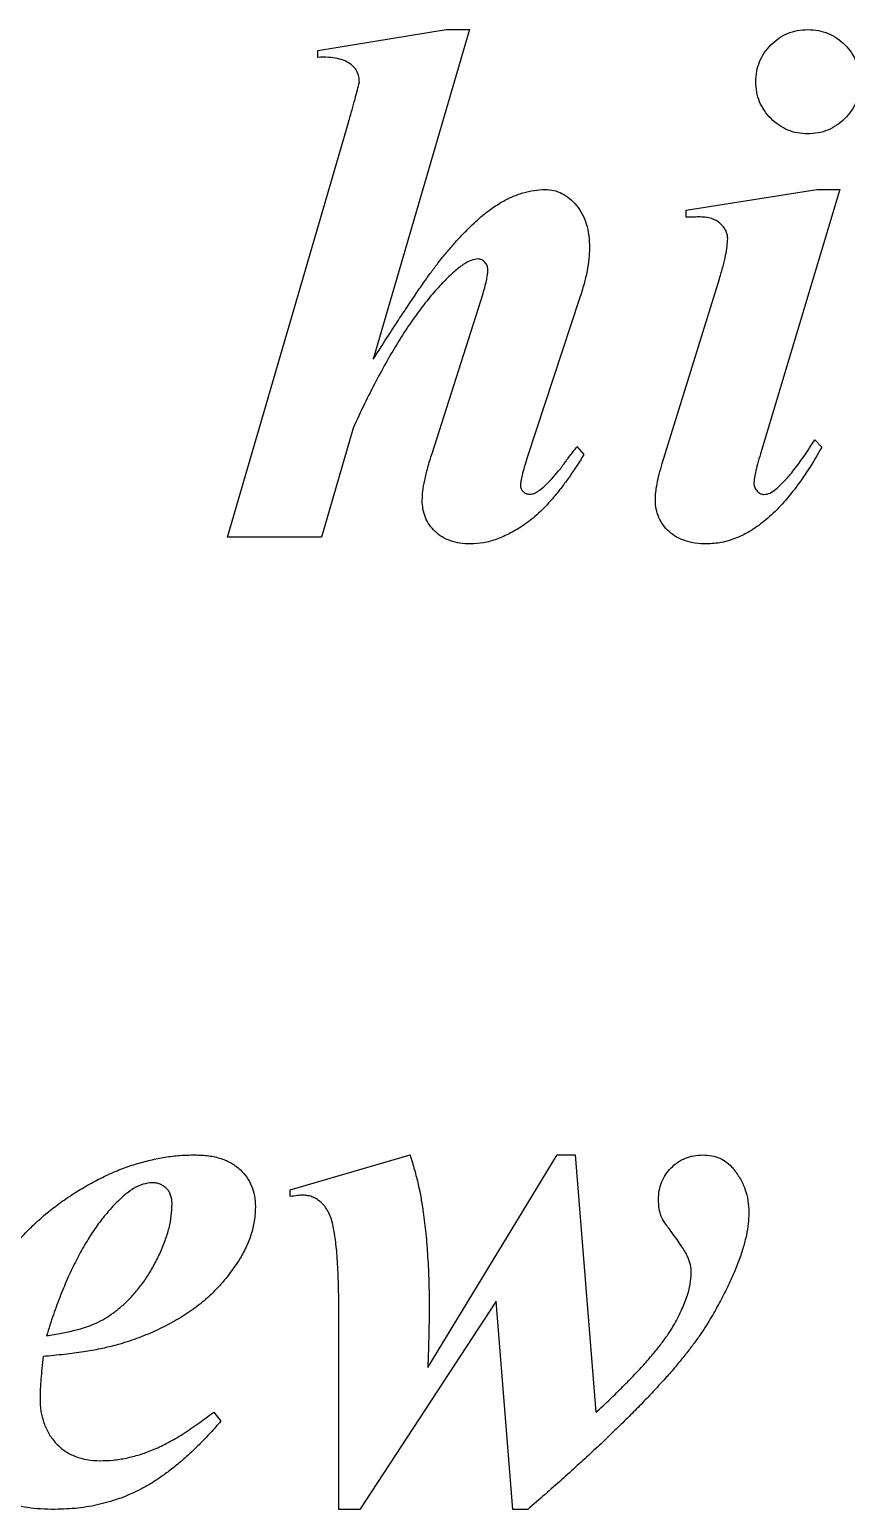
# Model space of a CAD drawing. Header units: inches. Extents: x -17.5 to -8.75, y -0.78 to 2.88.
# Drawn here: x -13.4467 to -13.2018, y 1.2942 to 1.7377 of the extents above; entities that cross this region are included whole.
import ezdxf

# ---------------------------------------------------------------- set-up
doc = ezdxf.new("R2010")
doc.units = ezdxf.units.IN
doc.header["$MEASUREMENT"] = 0

msp = doc.modelspace()

# ---------------------------------------------------------------- linework, layer by layer
at = {"color": 7, "linetype": 'Continuous', "lineweight": 25}
for p, q in [((-13.36023, 1.73146), (-13.32178, 1.73771)), ((-13.31485, 1.73771), (-13.34366, 1.63892)), ((-13.32178, 1.73771), (-13.31485, 1.73771)), ((-13.36023, 1.72938), (-13.36023, 1.73146)), ((-13.38731, 1.58563), (-13.35108, 1.70991)), ((-13.24981, 1.68355), (-13.21072, 1.6898)), ((-13.20382, 1.6898), (-13.22758, 1.61056)), ((-13.21072, 1.6898), (-13.20382, 1.6898)), ((-13.24981, 1.68146), (-13.24981, 1.68355)), ((-13.25701, 1.60764), (-13.23988, 1.66304)), ((-13.32602, 1.6107), (-13.31075, 1.65861)), ((-13.28178, 1.65715), (-13.29747, 1.60946)), ((-13.34968, 1.61828), (-13.35919, 1.58563)), ((-13.21124, 1.6148), (-13.20915, 1.61258)), ((-13.28259, 1.61271), (-13.28051, 1.61034)), ((-13.35919, 1.58563), (-13.38731, 1.58563)), ((-13.36856, 1.39001), (-13.33262, 1.40043)), ((-13.32732, 1.33672), (-13.28855, 1.40043)), ((-13.28855, 1.40043), (-13.28314, 1.40043)), ((-13.28314, 1.40043), (-13.27689, 1.32328)), ((-13.36856, 1.38793), (-13.36856, 1.39001)), ((-13.35398, 1.29418), (-13.35398, 1.35313)), ((-13.30684, 1.35661), (-13.34766, 1.29418)), ((-13.30183, 1.29418), (-13.30684, 1.35661)), ((-13.39148, 1.32334), (-13.38939, 1.32058)), ((-13.34766, 1.29418), (-13.35398, 1.29418)), ((-13.29734, 1.29418), (-13.30183, 1.29418))]:
    msp.add_line(p, q, dxfattribs=at)
for points, knots in [([(-13.22898, 1.72209), (-13.22892, 1.72314), (-13.22882, 1.72518), (-13.22793, 1.72811), (-13.2265, 1.73081), (-13.22451, 1.73318), (-13.22217, 1.73521), (-13.21948, 1.73667), (-13.21652, 1.73755), (-13.21447, 1.73766), (-13.21342, 1.73771)], [0, 0, 0, 0, 0.128069, 0.249947, 0.371754, 0.499132, 0.626344, 0.748778, 0.871931, 1, 1, 1, 1]), ([(-13.21342, 1.73771), (-13.21235, 1.73766), (-13.21026, 1.73755), (-13.20727, 1.73668), (-13.20456, 1.7352), (-13.20219, 1.73319), (-13.2002, 1.73081), (-13.19878, 1.72812), (-13.19789, 1.72518), (-13.19778, 1.72314), (-13.19773, 1.72209)], [0, 0, 0, 0, 0.130072, 0.253889, 0.375723, 0.50332, 0.630072, 0.75128, 0.87256, 1, 1, 1, 1]), ([(-13.3503, 1.72723), (-13.35089, 1.72762), (-13.35215, 1.72845), (-13.3545, 1.72911), (-13.35723, 1.72946), (-13.35918, 1.72941), (-13.36023, 1.72938)], [0, 0, 0, 0, 0.204337, 0.435005, 0.69821, 1, 1, 1, 1]), ([(-13.34783, 1.72196), (-13.34786, 1.72249), (-13.34792, 1.72353), (-13.34837, 1.72499), (-13.34919, 1.72625), (-13.34992, 1.7269), (-13.3503, 1.72723)], [0, 0, 0, 0, 0.2655261, 0.5144436, 0.7521942, 1, 1, 1, 1]), ([(-13.35108, 1.70991), (-13.35072, 1.71115), (-13.35003, 1.71346), (-13.34918, 1.71672), (-13.3484, 1.71948), (-13.348, 1.72119), (-13.34783, 1.72196)], [0, 0, 0, 0, 0.309608, 0.579825, 0.809543, 1, 1, 1, 1]), ([(-13.21342, 1.70646), (-13.21446, 1.70652), (-13.21648, 1.70663), (-13.2194, 1.70751), (-13.22207, 1.70898), (-13.22446, 1.71096), (-13.22648, 1.71334), (-13.22792, 1.71605), (-13.22882, 1.71899), (-13.22892, 1.72104), (-13.22898, 1.72209)], [0, 0, 0, 0, 0.126881, 0.247614, 0.370178, 0.497691, 0.626054, 0.749788, 0.871796, 1, 1, 1, 1]), ([(-13.19773, 1.72209), (-13.19778, 1.72104), (-13.19789, 1.71899), (-13.19878, 1.71605), (-13.20023, 1.71334), (-13.20225, 1.71096), (-13.20464, 1.70897), (-13.20735, 1.70751), (-13.21032, 1.70663), (-13.21237, 1.70652), (-13.21342, 1.70646)], [0, 0, 0, 0, 0.127561, 0.248956, 0.37207, 0.499788, 0.626661, 0.749774, 0.872439, 1, 1, 1, 1]), ([(-13.32253, 1.66994), (-13.32173, 1.67088), (-13.32018, 1.67269), (-13.31789, 1.67527), (-13.31563, 1.67758), (-13.31348, 1.67967), (-13.31143, 1.68153), (-13.30946, 1.68316), (-13.30756, 1.68453), (-13.30521, 1.68604), (-13.30232, 1.68751), (-13.29889, 1.68884), (-13.2955, 1.68963), (-13.29326, 1.68974), (-13.29216, 1.6898)], [0, 0, 0, 0, 0.098594, 0.190898, 0.276935, 0.356828, 0.430658, 0.499201, 0.561431, 0.618084, 0.722633, 0.821089, 0.911954, 1, 1, 1, 1]), ([(-13.29216, 1.6898), (-13.29127, 1.68975), (-13.28951, 1.68965), (-13.287, 1.68865), (-13.28469, 1.68713), (-13.28264, 1.68502), (-13.28093, 1.68243), (-13.27966, 1.67939), (-13.27897, 1.67594), (-13.27887, 1.67351), (-13.27882, 1.67225)], [0, 0, 0, 0, 0.108195, 0.214475, 0.325674, 0.444897, 0.572296, 0.703214, 0.845636, 1, 1, 1, 1]), ([(-13.24564, 1.68156), (-13.24627, 1.68155), (-13.24766, 1.68153), (-13.24905, 1.68149), (-13.24981, 1.68146)], [0, 0, 0, 0, 0.453061, 1, 1, 1, 1]), ([(-13.23741, 1.67508), (-13.23743, 1.6755), (-13.23748, 1.67633), (-13.23793, 1.67752), (-13.23864, 1.67863), (-13.23962, 1.67962), (-13.24081, 1.68051), (-13.24225, 1.68113), (-13.24388, 1.68149), (-13.24504, 1.68154), (-13.24564, 1.68156)], [0, 0, 0, 0, 0.106757, 0.213696, 0.322982, 0.443511, 0.571484, 0.70283, 0.84314, 1, 1, 1, 1]), ([(-13.27882, 1.67225), (-13.27886, 1.67117), (-13.27895, 1.66889), (-13.27956, 1.66529), (-13.28046, 1.66132), (-13.28132, 1.65858), (-13.28178, 1.65715)], [0, 0, 0, 0, 0.209004, 0.4435572, 0.7073301, 1, 1, 1, 1]), ([(-13.23988, 1.66304), (-13.23951, 1.66428), (-13.23882, 1.66661), (-13.23804, 1.66986), (-13.23754, 1.67264), (-13.23745, 1.67432), (-13.23741, 1.67508)], [0, 0, 0, 0, 0.31585, 0.589913, 0.81473, 1, 1, 1, 1]), ([(-13.34366, 1.63892), (-13.34249, 1.64075), (-13.34024, 1.64427), (-13.337, 1.64933), (-13.33395, 1.65388), (-13.3312, 1.65801), (-13.32871, 1.66167), (-13.3264, 1.66482), (-13.32442, 1.66756), (-13.32312, 1.66919), (-13.32253, 1.66994)], [0, 0, 0, 0, 0.173877, 0.333793, 0.479504, 0.611991, 0.729823, 0.833527, 0.924039, 1, 1, 1, 1]), ([(-13.31221, 1.66896), (-13.31291, 1.66886), (-13.31451, 1.66862), (-13.31693, 1.66718), (-13.31965, 1.66499), (-13.32151, 1.66317), (-13.32253, 1.66216)], [0, 0, 0, 0, 0.166187, 0.382288, 0.65827, 1, 1, 1, 1]), ([(-13.30928, 1.66581), (-13.30933, 1.66621), (-13.30941, 1.66703), (-13.31017, 1.668), (-13.31106, 1.66884), (-13.31184, 1.66892), (-13.31221, 1.66896)], [0, 0, 0, 0, 0.253161, 0.511631, 0.767134, 1, 1, 1, 1]), ([(-13.31075, 1.65861), (-13.31052, 1.65938), (-13.31011, 1.66079), (-13.30965, 1.66275), (-13.30937, 1.66439), (-13.30931, 1.66537), (-13.30928, 1.66581)], [0, 0, 0, 0, 0.326208, 0.598677, 0.822608, 1, 1, 1, 1]), ([(-13.32253, 1.66216), (-13.32368, 1.66093), (-13.32605, 1.65837), (-13.32942, 1.65409), (-13.33284, 1.64936), (-13.33621, 1.64409), (-13.3396, 1.63836), (-13.34298, 1.63212), (-13.34641, 1.6254), (-13.34857, 1.6207), (-13.34968, 1.61828)], [0, 0, 0, 0, 0.0973815, 0.2019414, 0.314889, 0.4352683, 0.5636629, 0.7002523, 0.8460296, 1, 1, 1, 1]), ([(-13.22289, 1.60002), (-13.22203, 1.60081), (-13.2201, 1.60259), (-13.21736, 1.60593), (-13.21432, 1.61005), (-13.21232, 1.61314), (-13.21124, 1.6148)], [0, 0, 0, 0, 0.1865777, 0.4153055, 0.6853307, 1, 1, 1, 1]), ([(-13.32898, 1.59663), (-13.32893, 1.59755), (-13.32883, 1.59956), (-13.32822, 1.60282), (-13.32731, 1.60661), (-13.32647, 1.60927), (-13.32602, 1.6107)], [0, 0, 0, 0, 0.190139, 0.419159, 0.688586, 1, 1, 1, 1]), ([(-13.28051, 1.61034), (-13.28128, 1.60911), (-13.28278, 1.60672), (-13.2851, 1.60333), (-13.28736, 1.60024), (-13.28962, 1.59745), (-13.29185, 1.59496), (-13.29403, 1.59274), (-13.29623, 1.5909), (-13.29898, 1.5888), (-13.30241, 1.58675), (-13.3065, 1.58492), (-13.31051, 1.58377), (-13.31317, 1.58362), (-13.31446, 1.58355)], [0, 0, 0, 0, 0.096691, 0.187562, 0.272718, 0.351723, 0.426334, 0.494711, 0.55819, 0.616931, 0.724725, 0.823275, 0.914478, 1, 1, 1, 1]), ([(-13.28601, 1.60819), (-13.2858, 1.60847), (-13.28534, 1.60911), (-13.28457, 1.61013), (-13.28364, 1.61136), (-13.28296, 1.61224), (-13.28259, 1.61271)], [0, 0, 0, 0, 0.18485, 0.41446, 0.680809, 1, 1, 1, 1]), ([(-13.20915, 1.61258), (-13.21049, 1.61029), (-13.21303, 1.60592), (-13.21722, 1.60001), (-13.22142, 1.59495), (-13.22575, 1.59083), (-13.23011, 1.58756), (-13.2346, 1.58529), (-13.23916, 1.58381), (-13.24226, 1.58363), (-13.24379, 1.58355)], [0, 0, 0, 0, 0.168014, 0.320636, 0.459384, 0.584541, 0.698833, 0.803825, 0.903135, 1, 1, 1, 1]), ([(-13.22758, 1.61056), (-13.22788, 1.60954), (-13.22843, 1.60767), (-13.22904, 1.60515), (-13.22944, 1.60321), (-13.22953, 1.6021), (-13.22956, 1.60165)], [0, 0, 0, 0, 0.351155, 0.636598, 0.849991, 1, 1, 1, 1]), ([(-13.29747, 1.60946), (-13.29778, 1.60851), (-13.29835, 1.60677), (-13.29899, 1.60441), (-13.29944, 1.60257), (-13.29952, 1.60151), (-13.29955, 1.60106)], [0, 0, 0, 0, 0.346514, 0.630526, 0.845425, 1, 1, 1, 1]), ([(-13.29402, 1.59953), (-13.29337, 1.60004), (-13.29198, 1.60112), (-13.29, 1.6031), (-13.28799, 1.60549), (-13.28669, 1.60726), (-13.28601, 1.60819)], [0, 0, 0, 0, 0.20907, 0.444263, 0.707529, 1, 1, 1, 1]), ([(-13.25909, 1.59673), (-13.25906, 1.59749), (-13.259, 1.59913), (-13.25858, 1.60172), (-13.25792, 1.6046), (-13.25732, 1.60659), (-13.25701, 1.60764)], [0, 0, 0, 0, 0.204884, 0.441272, 0.704979, 1, 1, 1, 1]), ([(-13.22956, 1.60165), (-13.22951, 1.60124), (-13.22939, 1.60041), (-13.22863, 1.59937), (-13.22768, 1.59854), (-13.2269, 1.59842), (-13.22654, 1.59836)], [0, 0, 0, 0, 0.2479561, 0.5146233, 0.7782214, 1, 1, 1, 1]), ([(-13.29955, 1.60106), (-13.29951, 1.60073), (-13.29944, 1.60005), (-13.29875, 1.59922), (-13.29789, 1.59858), (-13.29718, 1.59849), (-13.29685, 1.59846)], [0, 0, 0, 0, 0.23457, 0.489642, 0.757668, 1, 1, 1, 1]), ([(-13.29685, 1.59846), (-13.29636, 1.59851), (-13.29532, 1.59861), (-13.29447, 1.59921), (-13.29402, 1.59953)], [0, 0, 0, 0, 0.473439, 1, 1, 1, 1]), ([(-13.22654, 1.59836), (-13.22591, 1.59845), (-13.22454, 1.59865), (-13.22347, 1.59954), (-13.22289, 1.60002)], [0, 0, 0, 0, 0.459307, 1, 1, 1, 1]), ([(-13.31446, 1.58355), (-13.31554, 1.58358), (-13.3176, 1.58365), (-13.32051, 1.58438), (-13.32305, 1.58556), (-13.32518, 1.58721), (-13.3269, 1.58919), (-13.32808, 1.59149), (-13.32887, 1.59398), (-13.32894, 1.59574), (-13.32898, 1.59663)], [0, 0, 0, 0, 0.147064, 0.281475, 0.406087, 0.527604, 0.646379, 0.76039, 0.878051, 1, 1, 1, 1]), ([(-13.24379, 1.58355), (-13.2449, 1.58358), (-13.24703, 1.58365), (-13.25004, 1.58441), (-13.25274, 1.58551), (-13.25499, 1.58718), (-13.25684, 1.58915), (-13.25813, 1.59147), (-13.25895, 1.59402), (-13.25904, 1.59581), (-13.25909, 1.59673)], [0, 0, 0, 0, 0.1468097, 0.2812441, 0.4079484, 0.5303065, 0.6492119, 0.7630226, 0.8788358, 1, 1, 1, 1]), ([(-13.47064, 1.32367), (-13.47061, 1.32519), (-13.47055, 1.32824), (-13.47003, 1.3328), (-13.46927, 1.33738), (-13.4681, 1.34193), (-13.46668, 1.34651), (-13.4649, 1.35106), (-13.46286, 1.35564), (-13.46045, 1.36016), (-13.45781, 1.3646), (-13.45492, 1.36883), (-13.45177, 1.37283), (-13.44839, 1.37659), (-13.4448, 1.38017), (-13.44095, 1.38347), (-13.4369, 1.38659), (-13.43263, 1.38943), (-13.42824, 1.39197), (-13.42382, 1.39424), (-13.41941, 1.39617), (-13.41496, 1.3977), (-13.41052, 1.39891), (-13.40608, 1.3998), (-13.40163, 1.40034), (-13.39865, 1.4004), (-13.39717, 1.40043)], [0, 0, 0, 0, 0.039082, 0.078362, 0.117989, 0.158248, 0.199189, 0.24105, 0.28388, 0.328057, 0.3726, 0.416552, 0.459861, 0.503325, 0.546527, 0.59004, 0.633619, 0.677877, 0.721755, 0.764051, 0.805409, 0.845552, 0.884872, 0.923553, 0.962033, 1, 1, 1, 1]), ([(-13.39717, 1.40043), (-13.39576, 1.40039), (-13.39309, 1.40032), (-13.38937, 1.39945), (-13.38616, 1.39811), (-13.38356, 1.39614), (-13.38151, 1.3938), (-13.38001, 1.39113), (-13.37914, 1.38814), (-13.37903, 1.38607), (-13.37898, 1.385)], [0, 0, 0, 0, 0.157556, 0.296643, 0.423401, 0.542675, 0.6567, 0.76879, 0.880952, 1, 1, 1, 1]), ([(-13.33262, 1.40043), (-13.33217, 1.39893), (-13.33127, 1.396), (-13.33016, 1.39165), (-13.32931, 1.38742), (-13.32889, 1.38464), (-13.32869, 1.38327)], [0, 0, 0, 0, 0.265917, 0.521276, 0.764347, 1, 1, 1, 1]), ([(-13.25814, 1.38702), (-13.25811, 1.38792), (-13.25803, 1.38969), (-13.25727, 1.39222), (-13.2561, 1.39454), (-13.25442, 1.39657), (-13.25244, 1.39831), (-13.25011, 1.39953), (-13.24757, 1.40032), (-13.24578, 1.40039), (-13.24486, 1.40043)], [0, 0, 0, 0, 0.1288, 0.251145, 0.372863, 0.4982, 0.624327, 0.745395, 0.869659, 1, 1, 1, 1]), ([(-13.24486, 1.40043), (-13.24396, 1.40038), (-13.24221, 1.40029), (-13.23974, 1.39951), (-13.23753, 1.39826), (-13.23639, 1.39704), (-13.23581, 1.39642)], [0, 0, 0, 0, 0.265587, 0.512405, 0.752218, 1, 1, 1, 1]), ([(-13.23581, 1.39642), (-13.23508, 1.39545), (-13.23364, 1.39352), (-13.23213, 1.39024), (-13.23122, 1.38673), (-13.23112, 1.38431), (-13.23106, 1.38308)], [0, 0, 0, 0, 0.252425, 0.498304, 0.744677, 1, 1, 1, 1]), ([(-13.40997, 1.39209), (-13.41088, 1.39199), (-13.41283, 1.39177), (-13.41574, 1.3903), (-13.41878, 1.38805), (-13.42068, 1.38609), (-13.42172, 1.38503)], [0, 0, 0, 0, 0.195013, 0.416861, 0.68378, 1, 1, 1, 1]), ([(-13.40398, 1.38575), (-13.40399, 1.38621), (-13.40402, 1.38711), (-13.40437, 1.38837), (-13.40486, 1.38951), (-13.40565, 1.39042), (-13.40655, 1.39118), (-13.40759, 1.39171), (-13.40874, 1.39205), (-13.40955, 1.39208), (-13.40997, 1.39209)], [0, 0, 0, 0, 0.142801, 0.272978, 0.397465, 0.51751, 0.637554, 0.753126, 0.873718, 1, 1, 1, 1]), ([(-13.36456, 1.38835), (-13.36516, 1.38833), (-13.3665, 1.38828), (-13.36783, 1.38805), (-13.36856, 1.38793)], [0, 0, 0, 0, 0.444878, 1, 1, 1, 1]), ([(-13.35564, 1.37897), (-13.35581, 1.37971), (-13.35614, 1.38111), (-13.35695, 1.38301), (-13.35786, 1.38468), (-13.35907, 1.38597), (-13.36033, 1.38703), (-13.36168, 1.38781), (-13.36311, 1.38824), (-13.36408, 1.38831), (-13.36456, 1.38835)], [0, 0, 0, 0, 0.16118, 0.307011, 0.4413, 0.566326, 0.683531, 0.792751, 0.897118, 1, 1, 1, 1]), ([(-13.44161, 1.34626), (-13.4401, 1.34649), (-13.43724, 1.34693), (-13.43326, 1.34782), (-13.42979, 1.34875), (-13.42679, 1.34994), (-13.42406, 1.35134), (-13.42148, 1.35311), (-13.41889, 1.35515), (-13.41636, 1.3576), (-13.41393, 1.36039), (-13.41164, 1.36354), (-13.40953, 1.36702), (-13.40764, 1.37078), (-13.40604, 1.37463), (-13.40484, 1.37843), (-13.40412, 1.38213), (-13.40402, 1.38456), (-13.40398, 1.38575)], [0, 0, 0, 0, 0.076865, 0.145034, 0.205136, 0.257311, 0.307089, 0.35899, 0.414116, 0.473151, 0.535406, 0.600225, 0.668527, 0.740015, 0.811443, 0.877706, 0.940411, 1, 1, 1, 1]), ([(-13.42172, 1.38503), (-13.42272, 1.38391), (-13.42476, 1.3816), (-13.42753, 1.37773), (-13.43022, 1.37348), (-13.43273, 1.36881), (-13.43519, 1.36377), (-13.43745, 1.3583), (-13.43965, 1.35245), (-13.44094, 1.34836), (-13.44161, 1.34626)], [0, 0, 0, 0, 0.102496, 0.210714, 0.32463, 0.445355, 0.572975, 0.707181, 0.84953, 1, 1, 1, 1]), ([(-13.37898, 1.385), (-13.37904, 1.38367), (-13.37915, 1.38101), (-13.38005, 1.37705), (-13.38147, 1.37314), (-13.38286, 1.37069), (-13.38357, 1.36944)], [0, 0, 0, 0, 0.2425278, 0.4859534, 0.7374867, 1, 1, 1, 1]), ([(-13.25736, 1.38197), (-13.25759, 1.38273), (-13.25808, 1.38438), (-13.25812, 1.3861), (-13.25814, 1.38702)], [0, 0, 0, 0, 0.465173, 1, 1, 1, 1]), ([(-13.32869, 1.38327), (-13.32841, 1.38113), (-13.32783, 1.37668), (-13.32731, 1.36973), (-13.32693, 1.36227), (-13.32691, 1.35712), (-13.32689, 1.35446)], [0, 0, 0, 0, 0.224755, 0.465542, 0.723895, 1, 1, 1, 1]), ([(-13.23106, 1.38308), (-13.2311, 1.382), (-13.23119, 1.37976), (-13.23179, 1.3763), (-13.2327, 1.3726), (-13.23402, 1.36866), (-13.23573, 1.3645), (-13.2378, 1.36009), (-13.2402, 1.35544), (-13.24251, 1.35142), (-13.24459, 1.34803), (-13.24645, 1.34534), (-13.24855, 1.34253), (-13.2509, 1.33959), (-13.25342, 1.33648), (-13.25625, 1.33329), (-13.25929, 1.32996), (-13.26257, 1.32648), (-13.2661, 1.3229), (-13.26986, 1.31916), (-13.27385, 1.3153), (-13.27809, 1.31133), (-13.28256, 1.30722), (-13.28726, 1.30297), (-13.29222, 1.29861), (-13.29561, 1.29567), (-13.29734, 1.29418)], [0, 0, 0, 0, 0.028431, 0.059206, 0.092578, 0.12911, 0.168715, 0.211421, 0.257577, 0.307142, 0.33379, 0.362653, 0.393384, 0.426647, 0.461883, 0.499259, 0.539233, 0.581007, 0.625603, 0.672021, 0.721081, 0.772187, 0.825544, 0.881561, 0.939648, 1, 1, 1, 1]), ([(-13.24831, 1.36504), (-13.24836, 1.36585), (-13.24847, 1.36751), (-13.24921, 1.36956), (-13.25011, 1.3713), (-13.25106, 1.37286), (-13.25227, 1.37466), (-13.2537, 1.37654), (-13.25506, 1.37837), (-13.25612, 1.37994), (-13.25691, 1.38106), (-13.25724, 1.38172), (-13.25736, 1.38197)], [0, 0, 0, 0, 0.124332, 0.254807, 0.331755, 0.425433, 0.53616, 0.665119, 0.789406, 0.886707, 0.956665, 1, 1, 1, 1]), ([(-13.35398, 1.35313), (-13.35399, 1.35457), (-13.354, 1.35735), (-13.35406, 1.36135), (-13.35419, 1.36506), (-13.35439, 1.36844), (-13.3546, 1.37152), (-13.3549, 1.37428), (-13.35521, 1.37674), (-13.3555, 1.37826), (-13.35564, 1.37897)], [0, 0, 0, 0, 0.166934, 0.321333, 0.463249, 0.595251, 0.713558, 0.820838, 0.915805, 1, 1, 1, 1]), ([(-13.38357, 1.36944), (-13.38466, 1.36778), (-13.38682, 1.36452), (-13.39064, 1.3601), (-13.39485, 1.35616), (-13.39952, 1.35279), (-13.40449, 1.34981), (-13.40978, 1.34727), (-13.41532, 1.34501), (-13.41918, 1.34387), (-13.42113, 1.3433)], [0, 0, 0, 0, 0.126688, 0.250228, 0.372514, 0.49468, 0.617641, 0.742739, 0.869822, 1, 1, 1, 1]), ([(-13.27689, 1.32328), (-13.27547, 1.32459), (-13.27271, 1.32712), (-13.26887, 1.33092), (-13.2654, 1.33449), (-13.26228, 1.33781), (-13.25957, 1.34093), (-13.25727, 1.34387), (-13.25529, 1.34654), (-13.25331, 1.34978), (-13.25136, 1.35349), (-13.24964, 1.35767), (-13.24853, 1.36147), (-13.24838, 1.36391), (-13.24831, 1.36504)], [0, 0, 0, 0, 0.112498, 0.2164856, 0.3129242, 0.4005214, 0.480274, 0.5523149, 0.6166773, 0.672834, 0.7720582, 0.8588832, 0.9343407, 1, 1, 1, 1]), ([(-13.32689, 1.35446), (-13.3269, 1.35337), (-13.32693, 1.35091), (-13.32699, 1.34686), (-13.32712, 1.34204), (-13.32725, 1.33858), (-13.32732, 1.33672)], [0, 0, 0, 0, 0.1852689, 0.4145802, 0.6861492, 1, 1, 1, 1]), ([(-13.44258, 1.34001), (-13.44273, 1.33883), (-13.44302, 1.33657), (-13.44329, 1.33333), (-13.44352, 1.33041), (-13.44355, 1.32857), (-13.44356, 1.32771)], [0, 0, 0, 0, 0.289329, 0.553966, 0.789077, 1, 1, 1, 1]), ([(-13.42113, 1.3433), (-13.42257, 1.34295), (-13.42566, 1.3422), (-13.43069, 1.3413), (-13.43641, 1.34057), (-13.44046, 1.3402), (-13.44258, 1.34001)], [0, 0, 0, 0, 0.20459, 0.439082, 0.704993, 1, 1, 1, 1]), ([(-13.44356, 1.32771), (-13.44352, 1.32634), (-13.44343, 1.32371), (-13.44244, 1.32), (-13.44096, 1.31667), (-13.43877, 1.31387), (-13.43613, 1.31153), (-13.43295, 1.30995), (-13.42941, 1.30892), (-13.4269, 1.30881), (-13.42559, 1.30876)], [0, 0, 0, 0, 0.138619, 0.267658, 0.388404, 0.508312, 0.626725, 0.744958, 0.866809, 1, 1, 1, 1]), ([(-13.4391, 1.29418), (-13.44054, 1.2942), (-13.44329, 1.29423), (-13.44725, 1.29467), (-13.45087, 1.29533), (-13.45416, 1.29631), (-13.45711, 1.29757), (-13.45971, 1.2991), (-13.46197, 1.30091), (-13.46445, 1.30371), (-13.46693, 1.30759), (-13.46906, 1.31265), (-13.47042, 1.31804), (-13.47057, 1.32177), (-13.47064, 1.32367)], [0, 0, 0, 0, 0.087244, 0.167641, 0.242272, 0.311244, 0.376044, 0.436772, 0.49455, 0.55161, 0.663388, 0.773209, 0.884729, 1, 1, 1, 1]), ([(-13.42559, 1.30876), (-13.42428, 1.30879), (-13.42163, 1.30887), (-13.41768, 1.30952), (-13.41372, 1.31053), (-13.4097, 1.31196), (-13.40553, 1.31394), (-13.40108, 1.31648), (-13.39636, 1.31968), (-13.39316, 1.32208), (-13.39148, 1.32334)], [0, 0, 0, 0, 0.10426, 0.209667, 0.317162, 0.427674, 0.547407, 0.683078, 0.833212, 1, 1, 1, 1]), ([(-13.38939, 1.32058), (-13.3904, 1.31942), (-13.39238, 1.31715), (-13.39545, 1.31397), (-13.39847, 1.31103), (-13.40147, 1.30835), (-13.40446, 1.30594), (-13.40744, 1.30379), (-13.41035, 1.30184), (-13.41427, 1.29969), (-13.4193, 1.29746), (-13.42563, 1.29558), (-13.43227, 1.2944), (-13.4368, 1.29425), (-13.4391, 1.29418)], [0, 0, 0, 0, 0.0791, 0.154916, 0.227172, 0.295979, 0.361898, 0.424661, 0.484745, 0.542227, 0.654471, 0.766987, 0.881447, 1, 1, 1, 1])]:
    msp.add_open_spline(points, degree=3, knots=knots, dxfattribs=at)

doc.saveas('drawing.dxf')
